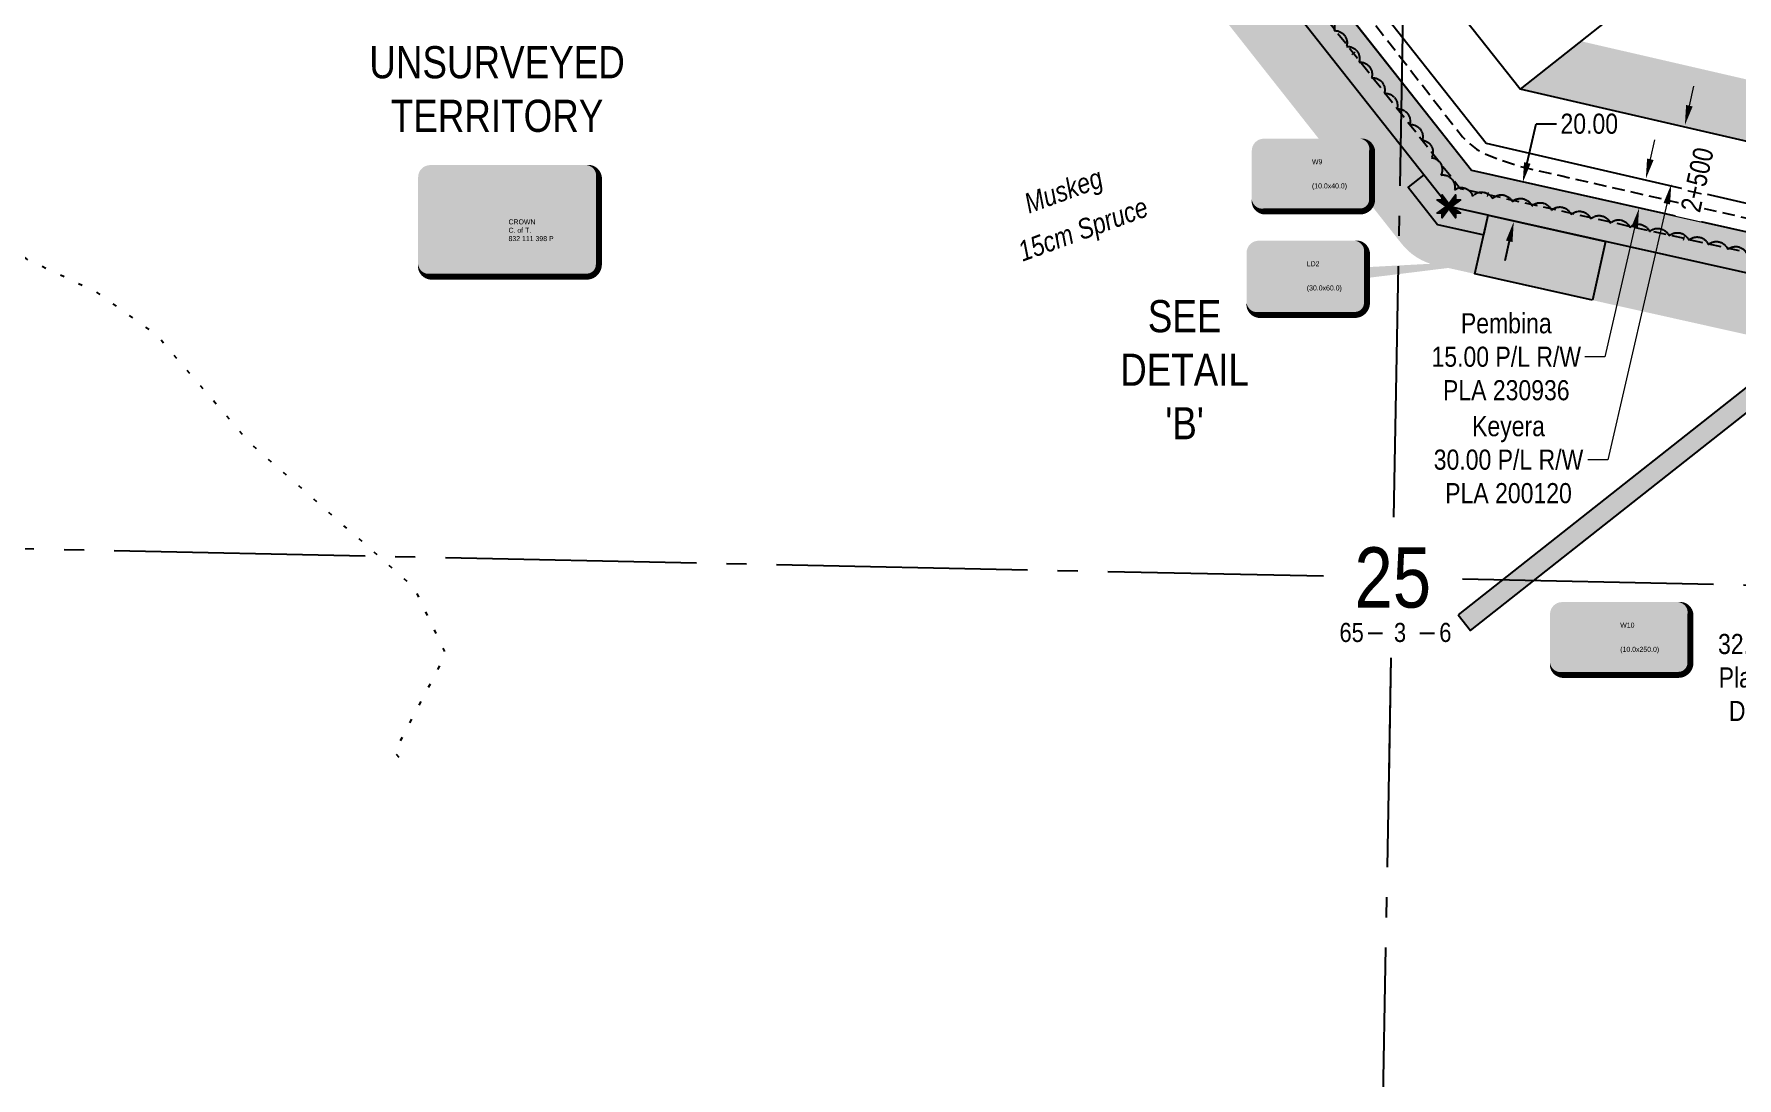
# Model space of a CAD drawing. Extents: x 413456 to 426437, y 6044251 to 6059667.
# Drawn here: x 414489 to 415337, y 6056872 to 6057391 of the extents above; entities that cross this region are included whole.
import ezdxf
from ezdxf.enums import TextEntityAlignment as Align

# ---------------------------------------------------------------- set-up
doc = ezdxf.new("R2018")
doc.units = 0
doc.header["$LTSCALE"] = 5
doc.header["$PDSIZE"] = 0.5
for name, pattern in [('0', [1, 1, 0]), ('foc-QUARTERLINE', [33, 25, -3, 2, -3]), ('foc-TIELINE', [1.875, 1.25, -0.625]), ('foc-WHEELTRACKS', [2, 0.4, -1.6]), ('UG_PIPE', [1.875, 1.25, -0.625])]:
    doc.linetypes.add(name, pattern=pattern)
doc.layers.get('Defpoints').update_dxf_attribs({"color": 9})
for name, color, linetype in [('10', 1, 'Continuous'), ('9', 3, 'Continuous'), ('AS-OWNER', 7, 'Continuous'), ('AS-PIPE-UG', 44, 'UG_PIPE'), ('DETAIL-T', 7, 'Continuous'), ('F-RW', 190, 'Continuous'), ('L-MON', 1, 'Continuous'), ('L-QSEC', 8, 'foc-QUARTERLINE'), ('L-SECLBL', 7, 'Continuous'), ('L-UNS-T', 3, 'Continuous'), ('P-BUFFER-H 30m', 51, 'Continuous'), ('P-PROPOSED', 10, 'Continuous'), ('P-PROPOSED-H', 21, 'Continuous'), ('P-TEMP-BLOCKS', 250, 'Continuous'), ('P-TEMP-H', 41, 'Continuous'), ('P-TEMP_WORKSPACE', 46, 'Continuous'), ('P-TXT', 4, 'Continuous'), ('T-BUSH', 110, '0'), ('T-BUSH-T', 110, 'Continuous'), ('T-TIE', 201, 'foc-TIELINE'), ('T-WATER-P3', 160, 'foc-WHEELTRACKS')]:
    doc.layers.add(name, color=color, linetype=linetype)
for name, color, linetype, lineweight in [('F-RW-T', 190, 'Continuous', 9), ('T-TEXT', 48, 'Continuous', 18), ('T-TIE-T', 201, 'Continuous', 18)]:
    doc.layers.add(name, color=color, linetype=linetype, lineweight=lineweight)
doc.styles.add('80CG', font='ARIALN.TTF', dxfattribs={"height": 10})
doc.styles.add('80L', font='ARIALN.TTF', dxfattribs={"height": 10})
doc.styles.add('80LS', font='ARIALNI.TTF', dxfattribs={"height": 10})
doc.styles.add('SIMPLEX', font='ARIALN.TTF')
doc.styles.get("Standard").update_dxf_attribs({"font": 'ARIALN.TTF'})
doc.dimstyles.new('Compass 5 000', dxfattribs={"dimscale": 5, "dimtxt": 9, "dimasz": 2, "dimexe": 0.2, "dimexo": 0.0625, "dimgap": 0.5, "dimtad": 0, "dimtih": 1, "dimtoh": 1, "dimzin": 0, "dimdsep": 46, "dimtxsty": '80CG', "dimcen": 0.1, "dimse1": 1, "dimse2": 1, "dimclrd": 256, "dimclrt": 256, "dimaunit": 1, "dimadec": 4, "dimazin": 0, "dimtfac": 0.06, "dimtofl": 0, "dimtmove": 0, "dimatfit": 1, "dimfxl": 0.2, "dimtolj": 1, "dimtzin": 0, "dimlwd": -1, "dimarcsym": 0})

# ---------------------------------------------------------------- blocks, each defined once
blk = doc.blocks.new('L-SECLBL')
at = {"layer": '9', "color": 7}
for p, q in [((-5.082139060913505, -27.83004804289613), (-12.28857354467345, -27.83004804289613)), ((20.70431141927111, -27.83004804289613), (13.49787693551116, -27.83004804289613))]:
    blk.add_line(p, q, dxfattribs=at)
at = {"layer": '10', "color": 2, "style": 'SIMPLEX'}
blk.add_attdef('SEC', text='', height=30, dxfattribs=at).set_placement((0, 0), align=Align.MIDDLE)
at = {"layer": '10', "color": 5, "style": '80L'}
blk.add_attdef('TWP', text='', height=9.5, dxfattribs=at).set_placement((-14.43410290347765, -27.36845155570791), align=Align.MIDDLE_RIGHT)
blk.add_attdef('RGE', text='', height=9.5, dxfattribs=at).set_placement((3.622123863462547, -27.36845155570791), align=Align.MIDDLE_CENTER)
blk.add_attdef('MER', text='', height=9.5, dxfattribs=at).set_placement((23.16775162027989, -27.36845155570791), align=Align.MIDDLE_LEFT)
blk = doc.blocks.new('*U68')
at = {"true_color": 0xff8aff}
h = blk.add_hatch(color=211, dxfattribs=at)
edge = h.paths.add_edge_path()
edge.add_line((-23.99999999999998, -18.46638360340149), (23.99999999999998, -18.46638360340149))
edge.add_arc((23.99999999999998, -12.46638360340149), 5.999999999999998, 270, 360)
edge.add_line((29.99999999999998, -12.46638360340149), (29.99999999999998, 12.5))
edge.add_arc((23.99999999999998, 12.5), 6, 0, 90)
edge.add_line((23.99999999999998, 18.5), (-23.99999999999998, 18.5))
edge.add_arc((-23.99999999999998, 12.5), 6, 90, 180)
edge.add_line((-29.99999999999998, 12.5), (-29.99999999999999, -12.46638360340149))
edge.add_arc((-23.99999999999999, -12.46638360340149), 6, 180, 270)
at = {"color": 250, "flags": 128}
blk.add_lwpolyline([(-23.99999999999998, -18.46638360340149, 3, 3, 0), (23.99999999999998, -18.46638360340149, 3, 3, 0.414213562373095), (29.99999999999998, -12.46638360340149, 3, 3, 0), (29.99999999999998, 12.5, 3, 0, 0.414213562373095), (23.99999999999998, 18.5, 0, 0, 0), (-23.99999999999998, 18.5, 0, 0, 0.414213562373095), (-29.99999999999998, 12.5, 0, 0, 0), (-29.99999999999999, -12.46638360340149, 0, 3, 0.414213562373095)], format="xyseb", close=True, dxfattribs=at)
at = {"flags": 128}
blk.add_lwpolyline([(106.5120281727527, 9.36760431735718, 0, 7.499999999999997, 0), (-3.398394867633905e-15, 0, 0, 0, 0)], format="xyseb", dxfattribs=at)
at = {"color": 250, "lineweight": 30, "flags": 104}
blk.add_attdef('TEMP_AREA_W1', text='', height=12, dxfattribs=at).set_placement((-3.398394867633905e-15, 8.264756821857418), align=Align.MIDDLE_CENTER)
blk.add_attdef('ENTER_TEXT', text='', height=9, dxfattribs=at).set_placement((0.00613915416096944, -3.777065534515051), align=Align.TOP_CENTER)
blk = doc.blocks.new('*U72')
at = {"true_color": 0xff8aff}
h = blk.add_hatch(color=211, dxfattribs=at)
edge = h.paths.add_edge_path()
edge.add_line((-23.99999999999998, -17.74438183754683), (23.99999999999998, -17.74438183754683))
edge.add_arc((23.99999999999998, -11.74438183754683), 5.999999999999998, 270, 360)
edge.add_line((29.99999999999998, -11.74438183754683), (29.99999999999998, 12.5))
edge.add_arc((23.99999999999998, 12.5), 6, 0, 90)
edge.add_line((23.99999999999998, 18.5), (-23.99999999999998, 18.5))
edge.add_arc((-23.99999999999998, 12.5), 6, 90, 180)
edge.add_line((-29.99999999999998, 12.5), (-29.99999999999999, -11.74438183754683))
edge.add_arc((-23.99999999999999, -11.74438183754683), 6, 180, 270)
at = {"color": 250, "flags": 128}
blk.add_lwpolyline([(-23.99999999999998, -17.74438183754683, 3, 3, 0), (23.99999999999998, -17.74438183754683, 3, 3, 0.414213562373095), (29.99999999999998, -11.74438183754683, 3, 3, 0), (29.99999999999998, 12.5, 3, 0, 0.414213562373095), (23.99999999999998, 18.5, 0, 0, 0), (-23.99999999999998, 18.5, 0, 0, 0.414213562373095), (-29.99999999999998, 12.5, 0, 0, 0), (-29.99999999999999, -11.74438183754683, 0, 3, 0.414213562373095)], format="xyseb", close=True, dxfattribs=at)
at = {"flags": 128}
blk.add_lwpolyline([(9.458804863232778, 10.45174172160793, 0, 7.499999999999998, 0), (-3.398394867633905e-15, 0, 0, 0, 0)], format="xyseb", dxfattribs=at)
at = {"color": 250, "lineweight": 30, "flags": 104}
blk.add_attdef('TEMP_AREA_W1', text='', height=12, dxfattribs=at).set_placement((-3.398394867633905e-15, 8.264756821857418), align=Align.MIDDLE_CENTER)
blk.add_attdef('ENTER_TEXT', text='', height=9, dxfattribs=at).set_placement((0.00613915416096944, -3.777065534515051), align=Align.TOP_CENTER)
blk = doc.blocks.new('*U81')
at = {"true_color": 0xff8aff}
h = blk.add_hatch(color=211, dxfattribs=at)
edge = h.paths.add_edge_path()
edge.add_line((-28.99999999999998, -17.74438183754683), (28.99999999999998, -17.74438183754683))
edge.add_arc((28.99999999999998, -11.74438183754684), 5.999999999999996, 270, 360.0000000000001)
edge.add_line((34.99999999999997, -11.74438183754683), (34.99999999999998, 12.5))
edge.add_arc((28.99999999999998, 12.5), 6, 0, 90)
edge.add_line((28.99999999999998, 18.5), (-28.99999999999998, 18.5))
edge.add_arc((-28.99999999999998, 12.5), 6, 90, 180)
edge.add_line((-34.99999999999998, 12.5), (-34.99999999999999, -11.74438183754683))
edge.add_arc((-28.99999999999998, -11.74438183754683), 6.000000000000004, 180, 270)
at = {"color": 250, "flags": 128}
blk.add_lwpolyline([(-28.99999999999998, -17.74438183754683, 3, 3, 0), (28.99999999999998, -17.74438183754683, 3, 3, 0.414213562373095), (34.99999999999997, -11.74438183754683, 3, 3, 0), (34.99999999999998, 12.5, 3, 0, 0.414213562373095), (28.99999999999998, 18.5, 0, 0, 0), (-28.99999999999998, 18.5, 0, 0, 0.414213562373095), (-34.99999999999998, 12.5, 0, 0, 0), (-34.99999999999999, -11.74438183754683, 0, 3, 0.414213562373095)], format="xyseb", close=True, dxfattribs=at)
at = {"flags": 128}
blk.add_lwpolyline([(-7.473493443726781, 10.35787455193876, 0, 7.499999999999998, 0), (-3.398394867633904e-15, 0, 0, 0, 0)], format="xyseb", dxfattribs=at)
at = {"color": 250, "lineweight": 30, "flags": 104}
blk.add_attdef('TEMP_AREA_W1', text='', height=12, dxfattribs=at).set_placement((-3.398394867633905e-15, 8.264756821857418), align=Align.MIDDLE_CENTER)
blk.add_attdef('ENTER_TEXT', text='', height=9, dxfattribs=at).set_placement((0.00613915416096944, -3.777065534515051), align=Align.TOP_CENTER)
blk = doc.blocks.new('*D118')
at = {"layer": 'Defpoints', "color": 0, "transparency": 16777216}
for p in [(415575.8308488065, 6057263.266075574), (415550.7211564113, 6057243.444927599), (415578.0062665478, 6057208.879789225)]:
    blk.add_point(p, dxfattribs=at)
at = {"layer": 'F-RW-T', "transparency": 16777216}
for p, q in [((415610.9651352502, 6057234.896938435), (415618.8143115579, 6057241.092939669)), ((415570.1570902406, 6057202.68378799), (415414.1216560155, 6057079.512170332)), ((415414.1216560155, 6057079.512170332), (415404.121656016, 6057079.512170332))]:
    blk.add_line(p, q, dxfattribs=at)
for points in [[(415609.932468378, 6057236.205134487), (415611.997802123, 6057233.588742383), (415603.115958943, 6057228.7009372)], [(415569.1244233684, 6057203.991984042), (415571.1897571133, 6057201.375591939), (415578.0062665478, 6057208.879789225)]]:
    blk.add_solid(points, dxfattribs=at)
at = {"layer": 'F-RW-T', "transparency": 16777216, "insert": (415364.6571266837, 6057079.512170332), "char_height": 10, "attachment_point": 5, "style": '80CG'}
blk.add_mtext('\\A1;NGTL\\P32.00 P/L R/W\\PPlan 952 1691\\PDPL 941335', dxfattribs=at)
blk = doc.blocks.new('*D123')
at = {"layer": 'Defpoints', "color": 0, "transparency": 16777216}
for p in [(415303.7992590948, 6057347.707356003), (415297.0493821467, 6057318.413002525), (415304.1228015507, 6057316.783176127)]:
    blk.add_point(p, dxfattribs=at)
at = {"layer": 'F-RW-T', "transparency": 16777216}
for p, q in [((415313.1180019507, 6057355.822195971), (415315.3633254026, 6057365.566862338)), ((415301.8774780987, 6057307.038509761), (415272.5119221364, 6057179.592486215)), ((415272.5119221364, 6057179.592486215), (415262.5119221363, 6057179.592486215))]:
    blk.add_line(p, q, dxfattribs=at)
for points in [[(415311.4938908896, 6057356.196416548), (415314.7421130118, 6057355.447975396), (415310.8726784987, 6057346.077529605)], [(415300.2533670376, 6057307.412730337), (415303.5015891598, 6057306.664289186), (415304.1228015507, 6057316.783176127)]]:
    blk.add_solid(points, dxfattribs=at)
at = {"layer": 'F-RW-T', "transparency": 16777216, "insert": (415223.0473928048, 6057179.592486215), "char_height": 10, "attachment_point": 5, "style": '80CG'}
blk.add_mtext('\\A1;Keyera\\P30.00 P/L R/W\\PPLA 200120', dxfattribs=at)
blk = doc.blocks.new('*D124')
at = {"layer": 'Defpoints', "color": 0, "transparency": 16777216}
for p in [(415257.5808826552, 6057327.21981701), (415254.2131882147, 6057312.604072572), (415288.0656012623, 6057304.803951018)]:
    blk.add_point(p, dxfattribs=at)
at = {"layer": 'F-RW-T', "transparency": 16777216}
for p, q in [((415293.6786181794, 6057329.164362048), (415295.9239406562, 6057338.909028639)), ((415285.8202787857, 6057295.059284427), (415271.0182003484, 6057230.818481281)), ((415271.0182003484, 6057230.818481281), (415261.0182003481, 6057230.818481281))]:
    blk.add_line(p, q, dxfattribs=at)
for points in [[(415292.0545070808, 6057329.538582461), (415295.3027292779, 6057328.790141636), (415291.4332957028, 6057319.419695457)], [(415284.1961676871, 6057295.43350484), (415287.4443898841, 6057294.685064015), (415288.0656012623, 6057304.803951018)]]:
    blk.add_solid(points, dxfattribs=at)
at = {"layer": 'F-RW-T', "transparency": 16777216, "insert": (415221.9356628304, 6057230.818481282), "char_height": 10, "attachment_point": 5, "style": '80CG'}
blk.add_mtext('\\A1;Pembina\\P15.00 P/L R/W\\PPLA 230936', dxfattribs=at)
blk = doc.blocks.new('*D210')
at = {"layer": 'Defpoints', "color": 0, "transparency": 16777216}
for p in [(415230.1417327402, 6057317.575627664), (415329.3285598862, 6057294.721442683), (415324.8402880726, 6057275.242408933)]:
    blk.add_point(p, dxfattribs=at)
at = {"layer": 'P-TXT', "transparency": 16777216}
for p, q in [((415232.3870552212, 6057327.320294254), (415236.8756256474, 6057346.800623978)), ((415236.8756256474, 6057346.800623978), (415246.8756256474, 6057346.800623978)), ((415223.4081384453, 6057288.351927324), (415221.1628159641, 6057278.607260734))]:
    blk.add_line(p, q, dxfattribs=at)
for points in [[(415230.7629441229, 6057327.694514668), (415234.0111663196, 6057326.94607384), (415230.1417327402, 6057317.575627664)], [(415221.784027347, 6057288.726147737), (415225.0322495437, 6057287.97770691), (415225.6534609266, 6057298.096593915)]]:
    blk.add_solid(points, dxfattribs=at)
at = {"layer": 'P-TXT', "transparency": 16777216, "insert": (415263.2671672569, 6057346.800623978), "char_height": 10, "attachment_point": 5, "style": '80CG'}
blk.add_mtext('\\A1;20.00', dxfattribs=at)
blk = doc.blocks.new('*U286')
h = blk.add_hatch(color=255)
edge = h.paths.add_edge_path()
edge.add_line((-38.99999999999998, -28.5), (38.99999999999998, -28.5))
edge.add_arc((38.99999999999999, -22.49999999999999), 6.000000000000007, 269.9999999999999, 359.9999999999999)
edge.add_line((44.99999999999999, -22.5), (44.99999999999999, 21))
edge.add_arc((38.99999999999999, 20.99999999999999), 6.000000000000007, 6.785183320455494e-14, 90.00000000000007)
edge.add_line((38.99999999999998, 27), (-38.99999999999998, 27))
edge.add_arc((-38.99999999999999, 20.99999999999999), 6.000000000000007, 89.99999999999993, 179.9999999999999)
edge.add_line((-44.99999999999999, 21), (-44.99999999999999, -22.5))
edge.add_arc((-38.99999999999999, -22.49999999999999), 6.000000000000007, 180, 270.0000000000001)
at = {"color": 14, "flags": 128}
blk.add_lwpolyline([(-38.99999999999998, -28.5, 3, 3, 0), (38.99999999999998, -28.5, 3, 3, 0.4142135623730951), (44.99999999999999, -22.5, 3, 3, 0), (44.99999999999999, 21, 3, 0, 0.4142135623730951), (38.99999999999998, 27, 0, 0, 0), (-38.99999999999998, 27, 0, 0, 0.4142135623730951), (-44.99999999999999, 21, 0, 0, 0), (-44.99999999999999, -22.5, 0, 3, 0.4142135623730951)], format="xyseb", close=True, dxfattribs=at)
blk.add_lwpolyline([(-34.00000000000341, -22.50000000045281, 0, 7.5, 0), (-3.4e-15, 0, 0, 0, 0)], format="xyseb", dxfattribs=at)
at = {"color": 14, "lineweight": 30, "flags": 104}
blk.add_attdef('ENTER_TEXT', text='', height=10, dxfattribs=at).set_placement((-3.4e-15, 0), align=Align.MIDDLE_CENTER)
blk = doc.blocks.new('TEMP')
h = blk.add_hatch(color=255)
h.dxf.hatch_style = 1
h.paths.add_polyline_path([(-5.274161e-10, 0.2514284397220763), (-0.6656854269836912, 1.152061669657268), (-0.6656854269836914, 0.6656854303339061), (-1.152061663105632, 0.6656854303339061), (-0.2514284404497629, 5.273253e-10), (-1.152061661774314, -0.665685419564579), (-0.6656854224511335, -0.6656854195645793), (-0.6656854224511335, -1.152061655686338), (-5.273251e-10, -0.2514284436956587), (0.6656854183820542, -1.152061663420681), (0.6656854183820542, -0.6656854208922597), (1.152061656810019, -0.6656854053035205), (0.2514284429676993, 5.273253e-10), (1.152061671303363, 0.6656854258011663), (0.6656854287749412, 0.6656854258011663), (0.6656854131859291, 1.15206166422904)])
h.paths.add_polyline_path([(0.5656854229146121, 0.8485281473411305), (0.5656854319800914, 0.5656854258011663), (0.8485281444547581, 0.5656854258011663), (0.0831890339399251, 0), (0.8485281399220186, -0.5656854150320215), (0.5656854183820542, -0.5656854240973189), (0.5656854183820542, -0.8485281365719859), (0, -0.08318903609469999), (-0.5656854224511337, -0.8485281320390644), (-0.5656854224511337, -0.5656854195645792), (-0.8485281349258001, -0.5656854195645794), (-0.0831890328488955, 0), (-0.8485281394583584, 0.5656854303339058), (-0.5656854269836913, 0.5656854303339061), (-0.5656854269836913, 0.8485281428085727), (0, 0.0831890306941206)], flags=16)
h = blk.add_hatch(color=1)
h.dxf.hatch_style = 1
h.paths.add_polyline_path([(0, 0.0831890306941205), (-0.5656854269836911, 0.8485281428085727), (-0.5656854269836912, 0.5656854303339061), (-0.8485281394583578, 0.5656854303339061), (-0.0831890328488953, -1e-16), (-0.8485281349258001, -0.5656854195645793), (-0.5656854224511337, -0.5656854195645793), (-0.5656854224511337, -0.848528132039064), (0, -0.08318903609469999), (0.5656854183820542, -0.8485281365719856), (0.5656854183820542, -0.5656854240973191), (0.8485281399220184, -0.5656854150320213), (0.0831890339399251, -1e-16), (0.8485281444547581, 0.5656854258011663), (0.5656854319800914, 0.5656854258011663), (0.5656854229146121, 0.8485281473411308)])
at = {"color": 1}
for p, q in [((-0.0831890328488953, 0), (0.0831890339399252, 0)), ((0, 0.0831890306941205), (0, -0.08318903609469999))]:
    blk.add_line(p, q, dxfattribs=at)
at = {"color": 255, "flags": 128}
blk.add_lwpolyline([(-0.251428440449763, 5.27325e-10), (-1.152061663105632, 0.6656854303339061), (-0.6656854269836914, 0.6656854303339061), (-0.6656854269836914, 1.152061669657268), (-5.274159999999999e-10, 0.2514284397220763), (0.6656854131859291, 1.15206166422904), (0.6656854287749412, 0.6656854258011663), (1.152061671303363, 0.6656854258011663), (0.2514284429676991, 5.27325e-10), (1.152061656810019, -0.6656854053035204), (0.6656854183820542, -0.6656854208922596), (0.6656854183820542, -1.152061663420681), (-5.27325e-10, -0.2514284436956586), (-0.6656854224511335, -1.152061655686338), (-0.6656854224511335, -0.6656854195645793), (-1.152061661774314, -0.6656854195645793)], close=True, dxfattribs=at)
at = {"color": 1, "flags": 128}
blk.add_lwpolyline([(-0.0831890328488953, 0), (-0.8485281394583578, 0.5656854303339061), (-0.5656854269836913, 0.5656854303339061), (-0.5656854269836913, 0.8485281428085727), (0, 0.0831890306941205), (0.5656854229146121, 0.8485281473411305), (0.5656854319800914, 0.5656854258011663), (0.8485281444547581, 0.5656854258011663), (0.0831890339399252, 0), (0.8485281399220184, -0.5656854150320214), (0.5656854183820542, -0.5656854240973189), (0.5656854183820542, -0.8485281365719856), (0, -0.08318903609469999), (-0.5656854224511335, -0.848528132039064), (-0.5656854224511335, -0.5656854195645792), (-0.8485281349258001, -0.5656854195645792)], close=True, dxfattribs=at)

msp = doc.modelspace()

# ---------------------------------------------------------------- hatches: boundary and pattern name
at = {"layer": 'P-BUFFER-H 30m'}
h = msp.add_hatch(color=256, dxfattribs=at)
h.dxf.hatch_style = 1
edge = h.paths.add_edge_path()
edge.add_line((415436.5281357379, 6057239.60895586), (415429.0745658399, 6057233.722473159))
edge.add_arc((415410.4892943419, 6057257.255477222), 29.98690709110294, 257.4213496354639, 308.3000371401074, ccw=False)
edge.add_line((415403.9587583474, 6057227.988316503), (415186.8062626536, 6057276.442698353))
edge.add_arc((415193.3367985658, 6057305.709859071), 29.98690707313845, 218.2991497889647, 257.4213497890587, ccw=False)
edge.add_line((415169.8035066859, 6057287.124952047), (415045.7745909338, 6057444.177590586))
edge.add_line((415045.7745909338, 6057444.177590586), (414931.3376589906, 6057466.774970908))
edge.add_arc((414937.146872069, 6057496.193802305), 29.98690709962082, 168.8297497071677, 258.8297497092623, ccw=False)
edge.add_line((414907.7280406713, 6057502.003015385), (414911.6008493911, 6057521.615569652))
edge.add_line((414911.6008493911, 6057521.615569652), (414941.0196807891, 6057515.806356573))
edge.add_line((414941.0196807891, 6057515.806356573), (414937.1468720693, 6057496.193802272))
edge.add_line((414937.1468720693, 6057496.193802272), (415062.4459098539, 6057471.451527564))
edge.add_line((415062.4459098539, 6057471.451527564), (415193.3367986135, 6057305.709859088))
edge.add_line((415193.3367986135, 6057305.709859088), (415410.4892943072, 6057257.255477205))
edge.add_line((415410.4892943072, 6057257.255477205), (415417.9483628338, 6057263.146302467))
edge.add_line((415417.9483628338, 6057263.146302467), (415436.5281357379, 6057239.60895586))
h = msp.add_hatch(color=256, dxfattribs=at)
h.dxf.hatch_style = 1
h.paths.add_polyline_path([(415431.118767806, 6057317.502814914), (415228.7703114235, 6057364.135564061), (415258.932267107, 6057387.957429671), (415401.4275311671, 6057355.11830637), (415431.1192000526, 6057317.504208197)])
at = {"layer": 'P-PROPOSED-H'}
h = msp.add_hatch(color=256, dxfattribs=at)
h.dxf.hatch_style = 1
h.paths.add_polyline_path([(415779.5940126209, 6057580.19364778), (415779.2045952799, 6057560.206169503), (415575.5117254371, 6057564.17473096), (415573.9215951585, 6057477.757524299), (415577.5986016592, 6057461.171710758), (415583.6104697722, 6057448.505196171), (415610.1315928472, 6057414.92367465), (415410.4892943072, 6057257.255477203), (415193.3367986135, 6057305.709859088), (415062.4459098539, 6057471.451527564), (414937.1468720693, 6057496.19380227), (414959.4694912992, 6057609.239297852), (414934.2262655161, 6057817.440468571), (414979.8993842487, 6057853.434426405), (414992.2906322958, 6057837.746584321), (414955.424494791, 6057808.69321039), (414979.6983244209, 6057608.487428878), (414960.6322350543, 6057511.933547817), (415073.5601224666, 6057489.634152214), (415204.6232776744, 6057323.674349929), (415405.5618475633, 6057278.837866873), (415582.0527424602, 6057418.222162993), (415566.5200000014, 6057437.889999993), (415558.5699999999, 6057454.63999996), (415553.89, 6057475.75), (415555.8920252654, 6057584.552048137)])
at = {"layer": 'P-TEMP-H'}
h = msp.add_hatch(color=256, dxfattribs=at)
h.dxf.hatch_style = 1
h.paths.add_polyline_path([(415212.8482391037, 6057301.356168449), (415193.3367986135, 6057305.709859088), (415180.9468606086, 6057321.398720339), (415173.1024299662, 6057315.20375137), (415187.6935590822, 6057296.727613669), (415210.6713937839, 6057291.60044817)])
h = msp.add_hatch(color=256, dxfattribs=at)
h.dxf.hatch_style = 1
h.paths.add_polyline_path([(415264.8250580414, 6057259.049885068), (415206.3210895471, 6057272.104184184), (415212.8482391037, 6057301.356168449), (415271.3522076015, 6057288.301869348)])
h = msp.add_hatch(color=256, dxfattribs=at)
h.dxf.hatch_style = 1
h.paths.add_polyline_path([(415197.9599762763, 6057102.395233909), (415204.1489407189, 6057094.546065073), (415400.3781628464, 6057249.27017608), (415387.7953146833, 6057252.077853366)])

# ---------------------------------------------------------------- linework, layer by layer
at = {"layer": 'AS-PIPE-UG', "flags": 128}
msp.add_lwpolyline([(414991.69, 6057828.65), (414970.666, 6057813.575999949), (414968.955, 6057812.019), (414964.909, 6057807.503), (414963.488, 6057803.52), (414963.243, 6057798.604), (414964.005, 6057790.798999948), (414970.16, 6057745.079), (414986.145, 6057616.899999949), (414987.463, 6057613.805999949), (414989.583, 6057609.689999949), (415007.641, 6057585.470999949), (415098.695, 6057467.887), (415107.566, 6057458.328), (415153.481, 6057400.224), (415200.095, 6057340.290999949), (415203.759, 6057336.814), (415207.104, 6057334.236), (415211.789, 6057331.722), (415217.766, 6057329.359), (415228.81, 6057325.576), (415249.612, 6057320.849999948), (415332.502, 6057301.967), (415405.747, 6057285.681), (415409.339, 6057283.867), (415412.291, 6057281.474), (415414.983, 6057278.405), (415427.948, 6057261.73), (415433.395, 6057254.638), (415439.41, 6057245.793), (415453.45, 6057228.481999949), (415462.737, 6057217.381), (415473.327, 6057203.719)], dxfattribs=at)
at = {"layer": 'F-RW'}
for p, q in [((414979.6983244208, 6057608.487428878), (415204.6232776758, 6057323.674349928)), ((415204.6232776758, 6057323.674349928), (415405.5618475635, 6057278.837866873))]:
    msp.add_line(p, q, dxfattribs=at)
for points in [[(415432.5905180897, 6057317.165142559), (415228.7703114235, 6057364.135564079), (415171.3137337241, 6057436.909497334), (415141.8194826627, 6057474.232543698), (415122.8808340555, 6057498.254406968), (415108.6451090399, 6057516.285644056), (415090.1339315854, 6057539.731698499), (415078.6515159458, 6057554.27542494), (415065.7218538637, 6057570.653418195), (414539.8941452866, 6057674.486407347), (414396.3249772395, 6057702.952354144), (414385.5139772389, 6057713.251354137), (414354.893735342, 6057740.156413279), (414268.5878622159, 6057822.716032129), (414257.6473501635, 6057833.181640069), (414138.7687197375, 6057946.892025902), (413567.2547856928, 6058493.595869518)], [(414994.0757450703, 6057614.473967345), (415061.8626414641, 6057527.143822634), (415063.5209267636, 6057525.043238631), (415077.7568382657, 6057507.011049534), (415096.7503769739, 6057482.953527808), (415170.4285453109, 6057389.633550359), (415211.8376892276, 6057337.184881768), (415414.1857577593, 6057290.56072383), (415554.4594211886, 6057112.799760519), (415831.1202439189, 6056762.225866569)], [(415523.9120413627, 6057585.175116286), (415463.1440421724, 6057540.831490479), (415446.2526380334, 6057528.628487589), (415422.0364014773, 6057511.134270064), (415405.9149247752, 6057499.487987005), (415382.3752812251, 6057482.482621791), (415368.5999983373, 6057472.531017036), (415360.4867895592, 6057466.670803744), (415338.4144883442, 6057450.742006492), (415330.7402304441, 6057444.671247148), (415228.7703114235, 6057364.135564061), (415171.3137337241, 6057436.909497334), (415140.0017443488, 6057476.514204143), (414795.3469545829, 6057544.571737953)]]:
    msp.add_lwpolyline(points, dxfattribs=at)
at = {"layer": 'L-QSEC'}
for p, q in [((415165.9591730647, 6057151.021621468), (415180.4570649648, 6057925.111143837)), ((414363.6303425224, 6057137.941808161), (415130.8693623057, 6057121.754602513)), ((415200.1363011868, 6057120.29320892), (415967.1726555569, 6057104.110279055)), ((415200.1363011868, 6057120.29320892), (415967.1726555569, 6057104.110279055)), ((415150.3834783306, 6056316.94379048), (415164.6483804134, 6057081.034145749)), ((415163.5248323411, 6057021.044266237), (415164.6483804134, 6057081.034145749))]:
    msp.add_line(p, q, dxfattribs=at)
at = {"layer": 'P-PROPOSED'}
msp.add_lwpolyline([(415410.4892943072, 6057257.255477203), (415193.3367986135, 6057305.709859088), (415062.4459098539, 6057471.451527564), (414937.1468720693, 6057496.19380227), (414959.4694912992, 6057609.239297852), (414934.2262655161, 6057817.440468571), (414979.8993842487, 6057853.434426405), (414992.2906322958, 6057837.746584321), (414955.424494791, 6057808.69321039), (414979.6983244209, 6057608.487428878), (414960.6322350543, 6057511.933547817), (415073.5601224666, 6057489.634152214), (415204.6232776744, 6057323.674349929), (415405.5618475633, 6057278.837866873)], dxfattribs=at)
at = {"layer": 'P-TEMP_WORKSPACE'}
for points in [[(415212.8482391037, 6057301.356168449), (415193.3367986135, 6057305.709859088), (415180.9468606086, 6057321.398720339), (415173.1024299662, 6057315.20375137), (415187.6935590822, 6057296.727613669), (415210.6713937839, 6057291.60044817)], [(415264.8250580414, 6057259.049885068), (415206.3210895471, 6057272.104184184), (415212.8482391037, 6057301.356168449), (415271.3522076015, 6057288.301869348)], [(415197.9599762763, 6057102.395233909), (415204.1489407189, 6057094.546065073), (415400.3781628464, 6057249.27017608), (415387.7953146833, 6057252.077853366)]]:
    msp.add_lwpolyline(points, close=True, dxfattribs=at)
at = {"layer": 'T-BUSH', "flags": 128}
msp.add_lwpolyline([(414907.8957394205, 6057519.830127281, -0.52056705), (414917.6453151493, 6057517.62592535, -0.52056705), (414927.3948908782, 6057515.421723418, -0.52056705), (414937.144466607, 6057513.217521487, -0.52056705), (414946.8940423359, 6057511.013319555, -0.52056705), (414956.6436180646, 6057508.809117624, -0.52056705), (414966.4492498045, 6057506.870459114, -0.52056705), (414976.2578667204, 6057504.945941708, -0.52056705), (414986.0664836362, 6057503.021424303, -0.52056705), (414995.875100552, 6057501.096906897, -0.52056705), (415005.6837174679, 6057499.172389491, -0.52056705), (415015.4923343837, 6057497.247872085, -0.52056705), (415025.3009512996, 6057495.323354679, -0.52056705), (415035.110848573, 6057493.405487079, -0.52056705), (415044.9328181337, 6057491.550319433, -0.52056705), (415054.0310471535, 6057488.540067641, -0.52056705), (415059.9845261147, 6057480.510819776, -0.52056705), (415065.938005082, 6057472.481571912, -0.52056705), (415071.8914840463, 6057464.452324048, -0.52056705), (415077.8449630106, 6057456.423076184, -0.52056705), (415084.096931841, 6057448.624999028, -0.52056705), (415090.6538091504, 6057441.737274933, -0.52056705), (415098.8072176038, 6057440.103818553, -0.52056705), (415105.0304458932, 6057432.281788004, -0.52056705), (415111.2536741825, 6057424.459757403, -0.52056705), (415117.4769024719, 6057416.637726804, -0.52056705), (415123.7001307613, 6057408.815696153, -0.52056705), (415129.9233590506, 6057400.993665554, -0.52056705), (415136.1465873399, 6057393.171635004, -0.52056705), (415142.3698156293, 6057385.349604405, -0.52056705), (415148.5930439187, 6057377.527573804, -0.52056705), (415154.8674578601, 6057369.746726122, -0.52056705), (415161.1759333299, 6057361.993283642, -0.52056705), (415167.4844087996, 6057354.239841161, -0.52056705), (415173.7928842694, 6057346.486398682, -0.52056705), (415180.1013597391, 6057338.732956202, -0.52056705), (415184.7036527987, 6057329.980783031, -0.52056705), (415189.3882035619, 6057321.31918391, -0.52056705), (415196.1596168215, 6057313.966586035, -0.52056705), (415205.1071952846, 6057310.838191193, -0.52056705), (415215.0249794042, 6057309.593084288, -0.52056705), (415224.8940096509, 6057308.063877594, -0.52056705), (415234.6594750769, 6057305.931175588, -0.52056705), (415244.4249405029, 6057303.798473531, -0.52056705), (415254.1904059289, 6057301.665771475, -0.52056705), (415263.9558713548, 6057299.533069419, -0.52056705), (415273.7213367809, 6057297.400367312, -0.52056705), (415283.4868022068, 6057295.267665306, -0.52056705), (415293.2522676296, 6057293.134963199, -0.52056705), (415303.0177330588, 6057291.002261193, -0.52056705), (415312.7831984816, 6057288.869559137, -0.52056705), (415322.5486639108, 6057286.736857081, -0.52056705), (415332.2353967957, 6057284.276164575, -0.52056705), (415341.9048772994, 6057281.743600638, -0.52056705), (415351.5743578032, 6057279.211036752, -0.52056705), (415361.243838307, 6057276.678472866, -0.52056705), (415370.9133188108, 6057274.145909031, -0.52056705), (415380.5827993145, 6057271.613345146, -0.52056705), (415390.252279815, 6057269.080781261, -0.52056705), (415399.7635294382, 6057266.132874894, -0.52056705), (415406.7717251047, 6057259.312927224, -0.52056705), (415409.6018565354, 6057251.457581987, -0.52056705), (415403.1527337713, 6057243.820727358, -0.52056705), (415396.7036110071, 6057236.18387273, -0.52056705), (415393.6813279337, 6057228.478902017, -0.52056705), (415399.8218774212, 6057220.591799517, -0.52056705), (415405.962426908, 6057212.704697118, -0.52056705), (415412.1029763948, 6057204.817594669, -0.52056705), (415418.4937858047, 6057197.132698604, -0.52056705), (415424.9152030477, 6057189.472533228, -0.52056705), (415431.3710377878, 6057182.189644568, -0.52056705), (415439.0725355633, 6057188.561431184, -0.52056705), (415446.7740333388, 6057194.93321786, -0.52056705), (415458.4734831209, 6057195.541706868, -0.52056705)], format="xyb", dxfattribs=at)
at = {"layer": 'T-TIE-T'}
for p, q in [((415145.0367364507, 6057381.384747013), (415146.6063075871, 6057382.624281784)), ((415212.6490287593, 6057310.61747824), (415213.0845879146, 6057312.5694742)), ((415310.2488266883, 6057288.839520477), (415310.6843858435, 6057290.791516439))]:
    msp.add_line(p, q, dxfattribs=at)
at = {"layer": 'T-WATER-P3', "flags": 128}
msp.add_lwpolyline([(414670.5398708488, 6057031.445197855), (414668.1978616666, 6057034.093718396), (414693.8520400668, 6057082.865090661), (414678.0008162898, 6057116.066703126), (414596.2200870586, 6057187.908114385), (414549.583956342, 6057241.778799642), (414520.1781956263, 6057262.857013532), (414485.8238589059, 6057278.979142904), (414428.7250352426, 6057322.956773317), (414402.2080921029, 6057347.011456287), (414384.8539528597, 6057379.523693856), (414379.2790048737, 6057422.112947511), (414360.9178693432, 6057438.153567614), (414346.0089937688, 6057443.377992333), (414305.761040539, 6057441.541082925), (414278.0910889924, 6057470.244923196), (414249.8805745012, 6057475.997719604)], dxfattribs=at)

# ---------------------------------------------------------------- block references
at = {"layer": 'AS-OWNER'}
ref = msp.add_blockref('*U286', (414724.9723797264, 6057299.2630893), dxfattribs=at)
lines = msp.add_mtext('CROWN\\PC. of T.\\P832 111 398 P', dxfattribs={"layer": '0', "color": 14, "insert": (414724.9723797264, 6057299.2630893), "char_height": 2.5, "attachment_point": 1})
ref.add_attrib('ENTER_TEXT', '', (414724.9723797264, 6057299.2630893), dxfattribs={"flags": 104}).embed_mtext(lines)
at = {"layer": 'L-MON', "xscale": 4.997817849999914, "yscale": 4.997817849999914, "zscale": 4.997817849999914}
msp.add_blockref('TEMP', (415193.3367986135, 6057305.709859085), dxfattribs=at)
at = {"layer": 'L-SECLBL'}
msp.add_blockref('L-SECLBL', (415165.3973887037, 6057121.026130303), dxfattribs=at).add_auto_attribs({'SEC': '25', 'TWP': '65', 'RGE': '3', 'MER': '6'})
at = {"layer": 'P-TEMP-BLOCKS'}
ref = msp.add_blockref('*U72', (415125.1455875665, 6057320.926676517), dxfattribs=dict(at, xscale=0.9990429872970835, yscale=0.9990429872970835, zscale=0.9990429872970835))
lines = msp.add_mtext('W9', dxfattribs={"layer": '0', "color": 250, "insert": (415125.1455875665, 6057329.183523841), "char_height": 2.5, "attachment_point": 1})
ref.add_attrib('TEMP_AREA_W1', '', (415125.1455875665, 6057329.183523841), dxfattribs={"flags": 104}).embed_mtext(lines)
lines = msp.add_mtext('(10.0x40.0)', dxfattribs={"layer": '0', "color": 250, "insert": (415125.1517208454, 6057317.153225668), "char_height": 2.5, "attachment_point": 1})
ref.add_attrib('ENTER_TEXT', '', (415125.1517208454, 6057317.153225668), dxfattribs={"flags": 104}).embed_mtext(lines)
ref = msp.add_blockref('*U68', (415122.5646130283, 6057270.141358774), dxfattribs=dict(at, xscale=0.999045246310749, yscale=0.999045246310749, zscale=0.999045246310749))
lines = msp.add_mtext('LD2', dxfattribs={"layer": '0', "color": 250, "insert": (415122.5646130283, 6057278.398224809), "char_height": 2.5, "attachment_point": 1})
ref.add_attrib('TEMP_AREA_W1', '', (415122.5646130283, 6057278.398224809), dxfattribs={"flags": 104}).embed_mtext(lines)
lines = msp.add_mtext('(30.0x60.0)', dxfattribs={"layer": '0', "color": 250, "insert": (415122.5707463213, 6057266.367899412), "char_height": 2.5, "attachment_point": 1})
ref.add_attrib('ENTER_TEXT', '', (415122.5707463213, 6057266.367899412), dxfattribs={"flags": 104}).embed_mtext(lines)
ref = msp.add_blockref('*U81', (415278.6839633012, 6057090.273452595), dxfattribs=dict(at, xscale=0.9990429872970835, yscale=0.9990429872970835, zscale=0.9990429872970835))
lines = msp.add_mtext('W10', dxfattribs={"layer": '0', "color": 250, "insert": (415278.6839633012, 6057098.530299939), "char_height": 2.5, "attachment_point": 1})
ref.add_attrib('TEMP_AREA_W1', '', (415278.6839633012, 6057098.530299939), dxfattribs={"flags": 104}).embed_mtext(lines)
lines = msp.add_mtext('(10.0x250.0)', dxfattribs={"layer": '0', "color": 250, "insert": (415278.6900965802, 6057086.500001755), "char_height": 2.5, "attachment_point": 1})
ref.add_attrib('ENTER_TEXT', '', (415278.6900965802, 6057086.500001755), dxfattribs={"flags": 104}).embed_mtext(lines)

# ---------------------------------------------------------------- texts
at = {"layer": 'DETAIL-T', "color": 3, "insert": (415061.7002335106, 6057224.426157845), "char_height": 15.98468779675335, "width": 63.57522493111726, "attachment_point": 5, "style": '80CG'}
msp.add_mtext("\\pxqc;SEE\\PDETAIL\\P'B'", dxfattribs=at)
at = {"layer": 'L-UNS-T', "color": 3, "insert": (414719.2700389652, 6057364.016509132), "char_height": 15.99999999999941, "attachment_point": 5, "style": '80L'}
msp.add_mtext_dynamic_manual_height_columns('\\pxqc;UNSURVEYED TERRITORY', width=126.3034342761788, gutter_width=47.45854819737925, heights=[0], dxfattribs=at)
at = {"layer": 'T-BUSH-T', "insert": (415003.6705628298, 6057314.765649032), "char_height": 9.995635699999712, "width": 96.18267928638367, "attachment_point": 2, "rotation": 19.999999999999947, "style": '80LS'}
msp.add_mtext('\\P15cm Spruce ', dxfattribs=at)
at = {"layer": 'T-TEXT', "style": '80LS'}
msp.add_text('Muskeg', height=9.995635699999722, rotation=19.99999999998963, dxfattribs=at).set_placement((415001.3322519978, 6057313.5941131), align=Align.MIDDLE_CENTER)

# ---------------------------------------------------------------- dimensions: what is measured, and where the dimension line sits
at = {"layer": 'F-RW-T'}
for base, p1, p2, angle, text, picture, middle in [((415304.1228015507, 6057316.783176127), (415303.7992590948, 6057347.707356002), (415297.0493821469, 6057318.413002525), 257.0246200888487, 'Keyera\\P30.00 P/L R/W\\PPLA 200120', '*D123', (415223.0473928048, 6057179.592486215)), ((415288.0656012623, 6057304.803951018), (415257.5808826555, 6057327.219817013), (415254.213188215, 6057312.604072574), 257.02462582266287, 'Pembina\\P15.00 P/L R/W\\PPLA 230936', '*D124', (415221.9356628304, 6057230.818481282)), ((415578.0062665478, 6057208.879789225), (415575.8308488065, 6057263.266075574), (415550.7211564115, 6057243.444927598), 218.28693924571337, 'NGTL\\P32.00 P/L R/W\\PPlan 952 1691\\PDPL 941335', '*D118', (415364.6571266837, 6057079.512170332))]:
    dim = msp.add_linear_dim(base=base, p1=p1, p2=p2, angle=angle, text=text, dimstyle='Compass 5 000', dxfattribs=at)
    dim.commit()
    dim.dimension.update_dxf_attribs({"geometry": picture, "text_midpoint": middle, "dimtype": 161})
at = {"layer": 'P-TXT', "color": 3}
dim = msp.add_linear_dim(base=(415230.1417327402, 6057317.575627664), p1=(415324.8402880724, 6057275.242408934), p2=(415329.328559886, 6057294.721442684), angle=77.02462579687017, text='20.00', dimstyle='Compass 5 000', dxfattribs=at)
dim.commit()
dim.dimension.update_dxf_attribs({"geometry": '*D210', "text_midpoint": (415263.2671672569, 6057346.800623978), "dimtype": 161})

# ---------------------------------------------------------------- next in the draw order: texts
at = {"layer": 'T-TIE-T', "insert": (415312.09326405, 6057320.064519683), "char_height": 9.999999999999984, "width": 36.699514858582, "attachment_point": 2, "rotation": 77.42134970286797, "style": '80L', "bg_fill": 3, "box_fill_scale": 1.15, "bg_fill_color": 256, "bg_fill_true_color": 256, "bg_fill_transparency": 0}
msp.add_mtext('2+500', dxfattribs=at)

# ---------------------------------------------------------------- next in the draw order: linework, layer by layer
at = {"layer": 'T-TIE', "flags": 128}
msp.add_lwpolyline([(414338.010409117, 6059166.80527465), (414363.8329501335, 6059128.76122376), (414263.9648101244, 6059060.975352335), (414251.73876447, 6058976.529879205), (414239.5065808276, 6058967.391820794), (414281.3832921145, 6058911.360349196), (414229.0054813718, 6058872.211833488), (414759.1021249344, 6058162.981833522), (414934.9203947226, 6057926.506070742), (414993.9457431478, 6057851.77749298), (414944.8253801523, 6057813.06683948), (414969.5839078599, 6057608.863363365), (414948.8895535619, 6057504.063675044), (415068.0030161606, 6057480.542839871), (415198.9800381451, 6057314.692104507), (415408.0255709352, 6057268.046672039), (415596.0921676522, 6057416.572918819), (415575.0652348874, 6057443.197598082), (415568.0843008292, 6057457.905855355), (415563.9057975793, 6057476.753762131), (415565.7018753514, 6057574.36338955), (415779.3993039504, 6057570.199908641)], dxfattribs=at)

doc.saveas('drawing.dxf')
